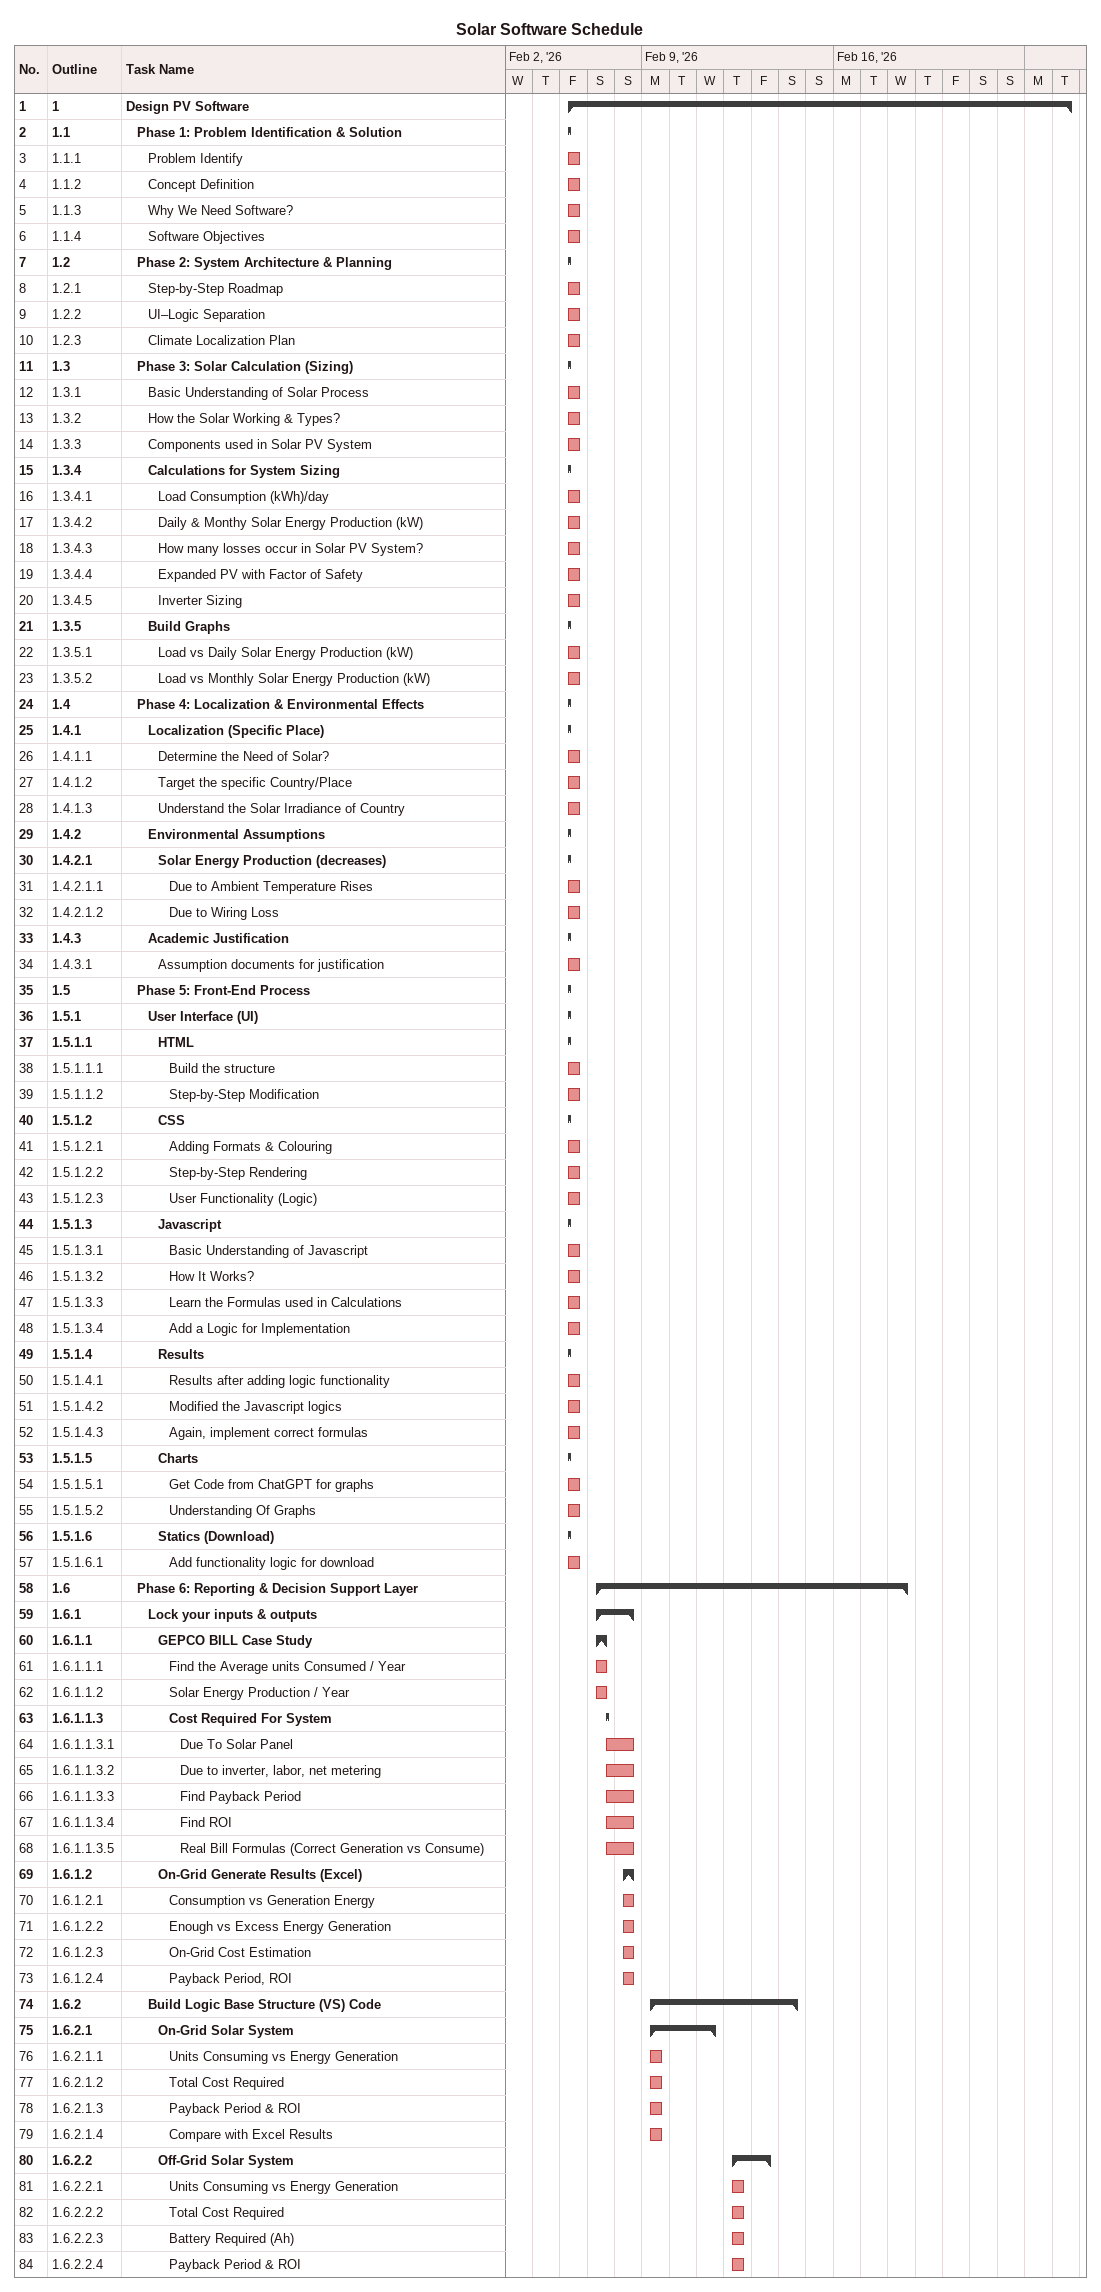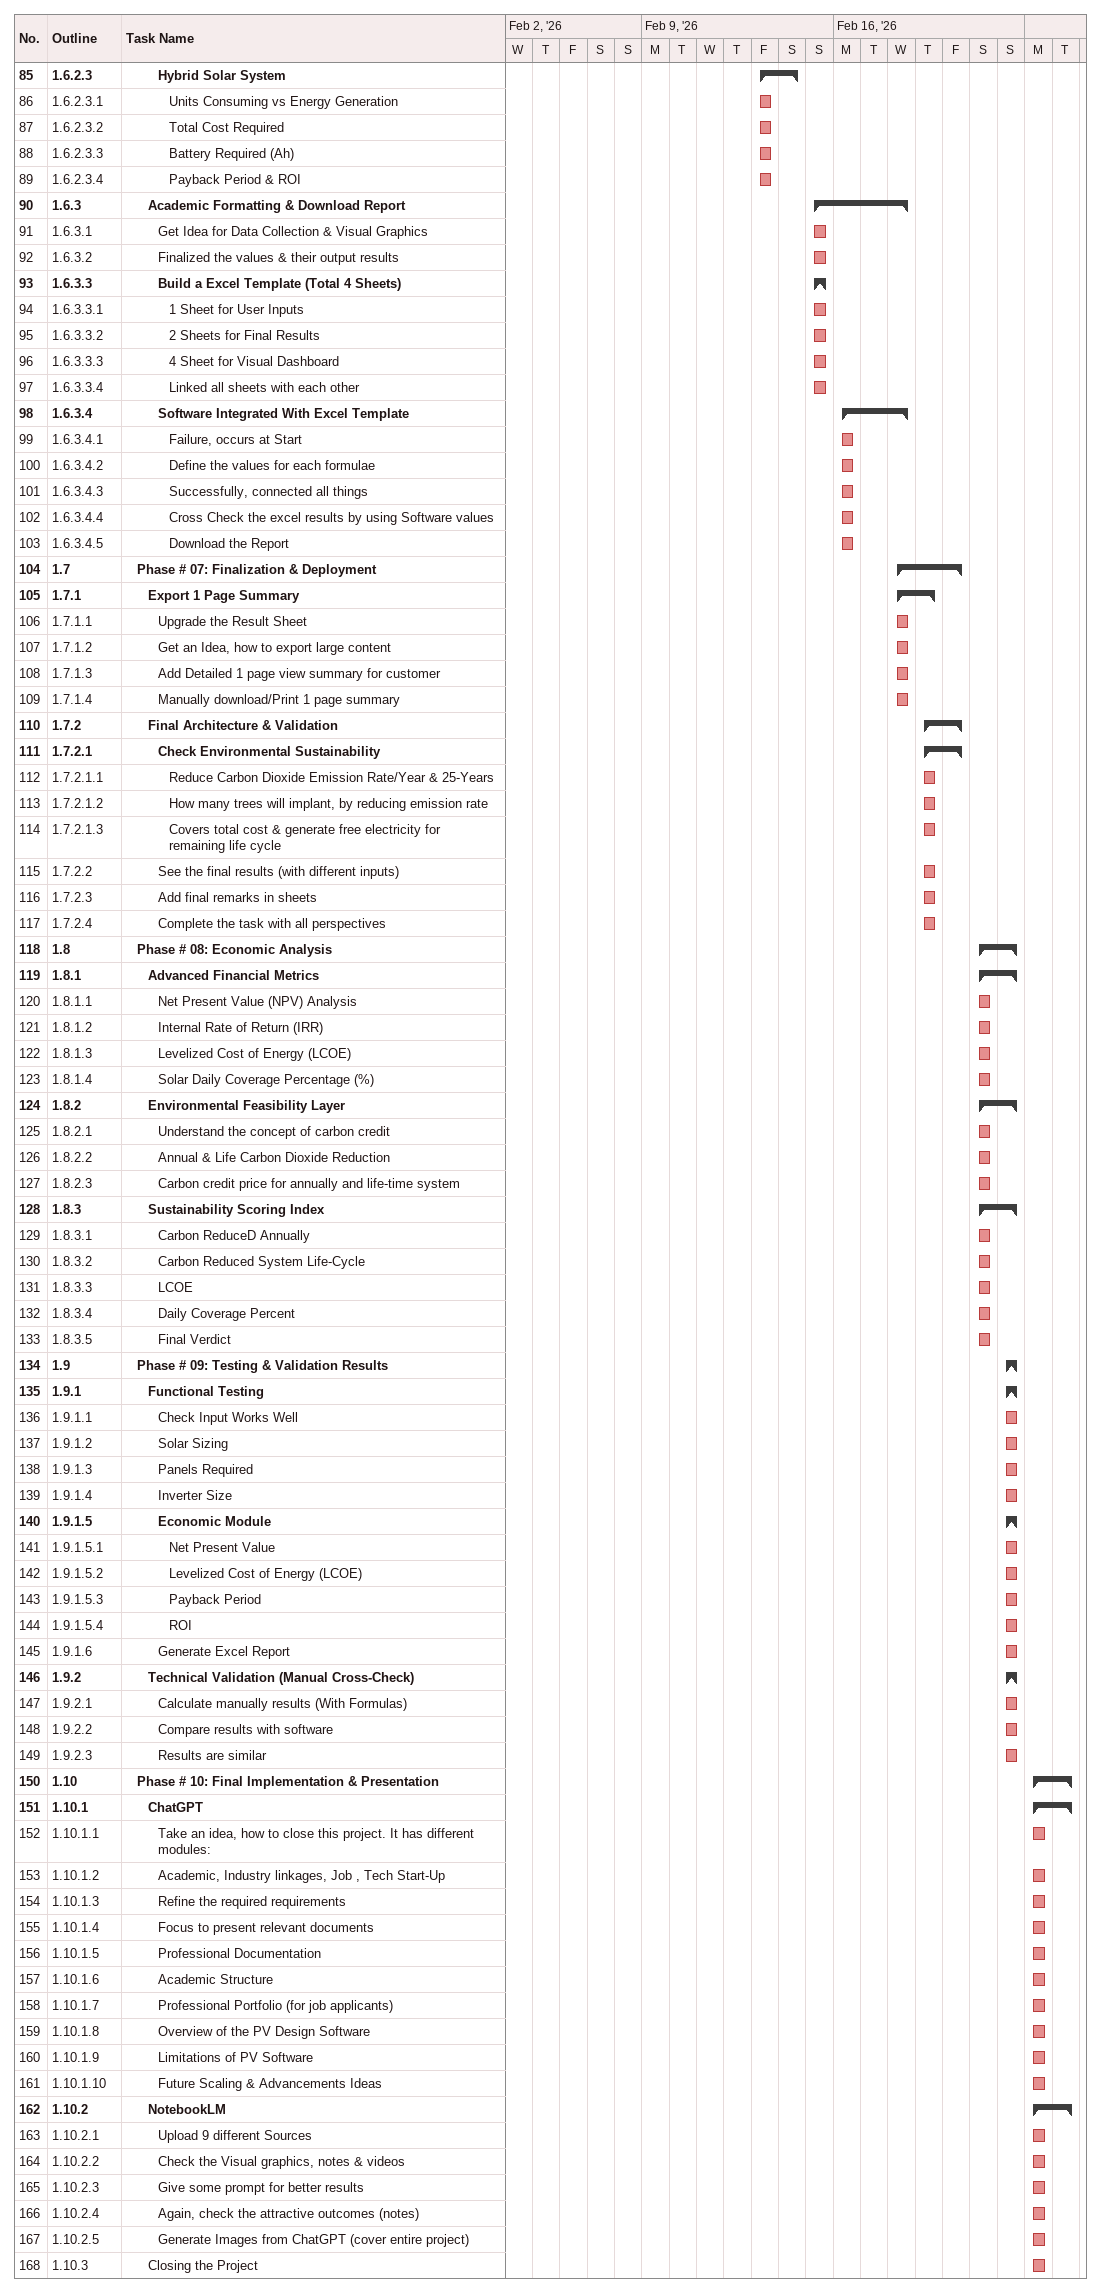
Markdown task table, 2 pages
Solar Software Schedule

| ID | WBS | Task | Start | Finish |
|---|---|---|---|---|
| 1 | 1 | **Design PV Software** | 2026-02-06 | 2026-02-24 |
| 2 | 1.1 | **Phase 1: Problem Identification & Solution** | 2026-02-06 | 2026-02-06 |
| 3 | 1.1.1 | Problem Identify | 2026-02-06 | 2026-02-06 |
| 4 | 1.1.2 | Concept Definition | 2026-02-06 | 2026-02-06 |
| 5 | 1.1.3 | Why We Need Software? | 2026-02-06 | 2026-02-06 |
| 6 | 1.1.4 | Software Objectives | 2026-02-06 | 2026-02-06 |
| 7 | 1.2 | **Phase 2: System Architecture & Planning** | 2026-02-06 | 2026-02-06 |
| 8 | 1.2.1 | Step-by-Step Roadmap | 2026-02-06 | 2026-02-06 |
| 9 | 1.2.2 | UI–Logic Separation | 2026-02-06 | 2026-02-06 |
| 10 | 1.2.3 | Climate Localization Plan | 2026-02-06 | 2026-02-06 |
| 11 | 1.3 | **Phase 3: Solar Calculation (Sizing)** | 2026-02-06 | 2026-02-06 |
| 12 | 1.3.1 | Basic Understanding of Solar Process | 2026-02-06 | 2026-02-06 |
| 13 | 1.3.2 | How the Solar Working & Types? | 2026-02-06 | 2026-02-06 |
| 14 | 1.3.3 | Components used in Solar PV System | 2026-02-06 | 2026-02-06 |
| 15 | 1.3.4 | **Calculations for System Sizing** | 2026-02-06 | 2026-02-06 |
| 16 | 1.3.4.1 | Load Consumption (kWh)/day | 2026-02-06 | 2026-02-06 |
| 17 | 1.3.4.2 | Daily & Monthy Solar Energy Production (kW) | 2026-02-06 | 2026-02-06 |
| 18 | 1.3.4.3 | How many losses occur in Solar PV System? | 2026-02-06 | 2026-02-06 |
| 19 | 1.3.4.4 | Expanded PV with Factor of Safety | 2026-02-06 | 2026-02-06 |
| 20 | 1.3.4.5 | Inverter Sizing | 2026-02-06 | 2026-02-06 |
| 21 | 1.3.5 | **Build Graphs** | 2026-02-06 | 2026-02-06 |
| 22 | 1.3.5.1 | Load vs Daily Solar Energy Production (kW) | 2026-02-06 | 2026-02-06 |
| 23 | 1.3.5.2 | Load vs Monthly Solar Energy Production (kW) | 2026-02-06 | 2026-02-06 |
| 24 | 1.4 | **Phase 4: Localization & Environmental Effects** | 2026-02-06 | 2026-02-06 |
| 25 | 1.4.1 | **Localization (Specific Place)** | 2026-02-06 | 2026-02-06 |
| 26 | 1.4.1.1 | Determine the Need of Solar? | 2026-02-06 | 2026-02-06 |
| 27 | 1.4.1.2 | Target the specific Country/Place | 2026-02-06 | 2026-02-06 |
| 28 | 1.4.1.3 | Understand the Solar Irradiance of Country | 2026-02-06 | 2026-02-06 |
| 29 | 1.4.2 | **Environmental Assumptions** | 2026-02-06 | 2026-02-06 |
| 30 | 1.4.2.1 | **Solar Energy Production (decreases)** | 2026-02-06 | 2026-02-06 |
| 31 | 1.4.2.1.1 | Due to Ambient Temperature Rises | 2026-02-06 | 2026-02-06 |
| 32 | 1.4.2.1.2 | Due to Wiring Loss | 2026-02-06 | 2026-02-06 |
| 33 | 1.4.3 | **Academic Justification** | 2026-02-06 | 2026-02-06 |
| 34 | 1.4.3.1 | Assumption documents for justification | 2026-02-06 | 2026-02-06 |
| 35 | 1.5 | **Phase 5: Front-End Process** | 2026-02-06 | 2026-02-06 |
| 36 | 1.5.1 | **User Interface (UI)** | 2026-02-06 | 2026-02-06 |
| 37 | 1.5.1.1 | **HTML** | 2026-02-06 | 2026-02-06 |
| 38 | 1.5.1.1.1 | Build the structure | 2026-02-06 | 2026-02-06 |
| 39 | 1.5.1.1.2 | Step-by-Step Modification | 2026-02-06 | 2026-02-06 |
| 40 | 1.5.1.2 | **CSS** | 2026-02-06 | 2026-02-06 |
| 41 | 1.5.1.2.1 | Adding Formats & Colouring | 2026-02-06 | 2026-02-06 |
| 42 | 1.5.1.2.2 | Step-by-Step Rendering | 2026-02-06 | 2026-02-06 |
| 43 | 1.5.1.2.3 | User Functionality (Logic) | 2026-02-06 | 2026-02-06 |
| 44 | 1.5.1.3 | **Javascript** | 2026-02-06 | 2026-02-06 |
| 45 | 1.5.1.3.1 | Basic Understanding of Javascript | 2026-02-06 | 2026-02-06 |
| 46 | 1.5.1.3.2 | How It Works? | 2026-02-06 | 2026-02-06 |
| 47 | 1.5.1.3.3 | Learn the Formulas used in Calculations | 2026-02-06 | 2026-02-06 |
| 48 | 1.5.1.3.4 | Add a Logic for Implementation | 2026-02-06 | 2026-02-06 |
| 49 | 1.5.1.4 | **Results** | 2026-02-06 | 2026-02-06 |
| 50 | 1.5.1.4.1 | Results after adding logic functionality | 2026-02-06 | 2026-02-06 |
| 51 | 1.5.1.4.2 | Modified the Javascript logics | 2026-02-06 | 2026-02-06 |
| 52 | 1.5.1.4.3 | Again, implement correct formulas | 2026-02-06 | 2026-02-06 |
| 53 | 1.5.1.5 | **Charts** | 2026-02-06 | 2026-02-06 |
| 54 | 1.5.1.5.1 | Get Code from ChatGPT for graphs | 2026-02-06 | 2026-02-06 |
| 55 | 1.5.1.5.2 | Understanding Of Graphs | 2026-02-06 | 2026-02-06 |
| 56 | 1.5.1.6 | **Statics (Download)** | 2026-02-06 | 2026-02-06 |
| 57 | 1.5.1.6.1 | Add functionality logic for download | 2026-02-06 | 2026-02-06 |
| 58 | 1.6 | **Phase 6: Reporting & Decision Support Layer** | 2026-02-07 | 2026-02-18 |
| 59 | 1.6.1 | **Lock your inputs & outputs** | 2026-02-07 | 2026-02-08 |
| 60 | 1.6.1.1 | **GEPCO BILL Case Study** | 2026-02-07 | 2026-02-07 |
| 61 | 1.6.1.1.1 | Find the Average units Consumed / Year | 2026-02-07 | 2026-02-07 |
| 62 | 1.6.1.1.2 | Solar Energy Production / Year | 2026-02-07 | 2026-02-07 |
| 63 | 1.6.1.1.3 | **Cost Required For System** | 2026-02-07 | 2026-02-07 |
| 64 | 1.6.1.1.3.1 | Due To Solar Panel | 2026-02-07 | 2026-02-08 |
| 65 | 1.6.1.1.3.2 | Due to inverter, labor, net metering | 2026-02-07 | 2026-02-08 |
| 66 | 1.6.1.1.3.3 | Find Payback Period | 2026-02-07 | 2026-02-08 |
| 67 | 1.6.1.1.3.4 | Find ROI | 2026-02-07 | 2026-02-08 |
| 68 | 1.6.1.1.3.5 | Real Bill Formulas (Correct Generation vs Consume) | 2026-02-07 | 2026-02-08 |
| 69 | 1.6.1.2 | **On-Grid Generate Results (Excel)** | 2026-02-08 | 2026-02-08 |
| 70 | 1.6.1.2.1 | Consumption vs Generation Energy | 2026-02-08 | 2026-02-08 |
| 71 | 1.6.1.2.2 | Enough vs Excess Energy Generation | 2026-02-08 | 2026-02-08 |
| 72 | 1.6.1.2.3 | On-Grid Cost Estimation | 2026-02-08 | 2026-02-08 |
| 73 | 1.6.1.2.4 | Payback Period, ROI | 2026-02-08 | 2026-02-08 |
| 74 | 1.6.2 | **Build Logic Base Structure (VS) Code** | 2026-02-09 | 2026-02-14 |
| 75 | 1.6.2.1 | **On-Grid Solar System** | 2026-02-09 | 2026-02-11 |
| 76 | 1.6.2.1.1 | Units Consuming vs Energy Generation | 2026-02-09 | 2026-02-09 |
| 77 | 1.6.2.1.2 | Total Cost Required | 2026-02-09 | 2026-02-09 |
| 78 | 1.6.2.1.3 | Payback Period & ROI | 2026-02-09 | 2026-02-09 |
| 79 | 1.6.2.1.4 | Compare with Excel Results | 2026-02-09 | 2026-02-09 |
| 80 | 1.6.2.2 | **Off-Grid Solar System** | 2026-02-12 | 2026-02-13 |
| 81 | 1.6.2.2.1 | Units Consuming vs Energy Generation | 2026-02-12 | 2026-02-12 |
| 82 | 1.6.2.2.2 | Total Cost Required | 2026-02-12 | 2026-02-12 |
| 83 | 1.6.2.2.3 | Battery Required (Ah) | 2026-02-12 | 2026-02-12 |
| 84 | 1.6.2.2.4 | Payback Period & ROI | 2026-02-12 | 2026-02-12 |
| 85 | 1.6.2.3 | **Hybrid Solar System** | 2026-02-13 | 2026-02-14 |
| 86 | 1.6.2.3.1 | Units Consuming vs Energy Generation | 2026-02-13 | 2026-02-13 |
| 87 | 1.6.2.3.2 | Total Cost Required | 2026-02-13 | 2026-02-13 |
| 88 | 1.6.2.3.3 | Battery Required (Ah) | 2026-02-13 | 2026-02-13 |
| 89 | 1.6.2.3.4 | Payback Period & ROI | 2026-02-13 | 2026-02-13 |
| 90 | 1.6.3 | **Academic Formatting & Download Report** | 2026-02-15 | 2026-02-18 |
| 91 | 1.6.3.1 | Get Idea for Data Collection & Visual Graphics | 2026-02-15 | 2026-02-15 |
| 92 | 1.6.3.2 | Finalized the values & their output results | 2026-02-15 | 2026-02-15 |
| 93 | 1.6.3.3 | **Build a Excel Template (Total 4 Sheets)** | 2026-02-15 | 2026-02-15 |
| 94 | 1.6.3.3.1 | 1 Sheet for User Inputs | 2026-02-15 | 2026-02-15 |
| 95 | 1.6.3.3.2 | 2 Sheets for Final Results | 2026-02-15 | 2026-02-15 |
| 96 | 1.6.3.3.3 | 4 Sheet for Visual Dashboard | 2026-02-15 | 2026-02-15 |
| 97 | 1.6.3.3.4 | Linked all sheets with each other | 2026-02-15 | 2026-02-15 |
| 98 | 1.6.3.4 | **Software Integrated With Excel Template** | 2026-02-16 | 2026-02-18 |
| 99 | 1.6.3.4.1 | Failure, occurs at Start | 2026-02-16 | 2026-02-16 |
| 100 | 1.6.3.4.2 | Define the values for each formulae | 2026-02-16 | 2026-02-16 |
| 101 | 1.6.3.4.3 | Successfully, connected all things | 2026-02-16 | 2026-02-16 |
| 102 | 1.6.3.4.4 | Cross Check the excel results by using Software values | 2026-02-16 | 2026-02-16 |
| 103 | 1.6.3.4.5 | Download the Report | 2026-02-16 | 2026-02-16 |
| 104 | 1.7 | **Phase # 07: Finalization & Deployment** | 2026-02-18 | 2026-02-20 |
| 105 | 1.7.1 | **Export 1 Page Summary** | 2026-02-18 | 2026-02-19 |
| 106 | 1.7.1.1 | Upgrade the Result Sheet | 2026-02-18 | 2026-02-18 |
| 107 | 1.7.1.2 | Get an Idea, how to export large content | 2026-02-18 | 2026-02-18 |
| 108 | 1.7.1.3 | Add Detailed 1 page view summary for customer | 2026-02-18 | 2026-02-18 |
| 109 | 1.7.1.4 | Manually download/Print 1 page summary | 2026-02-18 | 2026-02-18 |
| 110 | 1.7.2 | **Final Architecture & Validation** | 2026-02-19 | 2026-02-20 |
| 111 | 1.7.2.1 | **Check Environmental Sustainability** | 2026-02-19 | 2026-02-20 |
| 112 | 1.7.2.1.1 | Reduce Carbon Dioxide Emission Rate/Year & 25-Years | 2026-02-19 | 2026-02-19 |
| 113 | 1.7.2.1.2 | How many trees will implant, by reducing emission rate | 2026-02-19 | 2026-02-19 |
| 114 | 1.7.2.1.3 | Covers total cost & generate free electricity for remaining life cycle | 2026-02-19 | 2026-02-19 |
| 115 | 1.7.2.2 | See the final results (with different inputs) | 2026-02-19 | 2026-02-19 |
| 116 | 1.7.2.3 | Add final remarks in sheets | 2026-02-19 | 2026-02-19 |
| 117 | 1.7.2.4 | Complete the task with all perspectives | 2026-02-19 | 2026-02-19 |
| 118 | 1.8 | **Phase # 08: Economic Analysis** | 2026-02-21 | 2026-02-22 |
| 119 | 1.8.1 | **Advanced Financial Metrics** | 2026-02-21 | 2026-02-22 |
| 120 | 1.8.1.1 | Net Present Value (NPV) Analysis | 2026-02-21 | 2026-02-21 |
| 121 | 1.8.1.2 | Internal Rate of Return (IRR) | 2026-02-21 | 2026-02-21 |
| 122 | 1.8.1.3 | Levelized Cost of Energy (LCOE) | 2026-02-21 | 2026-02-21 |
| 123 | 1.8.1.4 | Solar Daily Coverage Percentage (%) | 2026-02-21 | 2026-02-21 |
| 124 | 1.8.2 | **Environmental Feasibility Layer** | 2026-02-21 | 2026-02-22 |
| 125 | 1.8.2.1 | Understand the concept of carbon credit | 2026-02-21 | 2026-02-21 |
| 126 | 1.8.2.2 | Annual & Life Carbon Dioxide Reduction | 2026-02-21 | 2026-02-21 |
| 127 | 1.8.2.3 | Carbon credit price for annually and life-time system | 2026-02-21 | 2026-02-21 |
| 128 | 1.8.3 | **Sustainability Scoring Index** | 2026-02-21 | 2026-02-22 |
| 129 | 1.8.3.1 | Carbon ReduceD Annually | 2026-02-21 | 2026-02-21 |
| 130 | 1.8.3.2 | Carbon Reduced System Life-Cycle | 2026-02-21 | 2026-02-21 |
| 131 | 1.8.3.3 | LCOE | 2026-02-21 | 2026-02-21 |
| 132 | 1.8.3.4 | Daily Coverage Percent | 2026-02-21 | 2026-02-21 |
| 133 | 1.8.3.5 | Final Verdict | 2026-02-21 | 2026-02-21 |
| 134 | 1.9 | **Phase # 09: Testing & Validation Results** | 2026-02-22 | 2026-02-22 |
| 135 | 1.9.1 | **Functional Testing** | 2026-02-22 | 2026-02-22 |
| 136 | 1.9.1.1 | Check Input Works Well | 2026-02-22 | 2026-02-22 |
| 137 | 1.9.1.2 | Solar Sizing | 2026-02-22 | 2026-02-22 |
| 138 | 1.9.1.3 | Panels Required | 2026-02-22 | 2026-02-22 |
| 139 | 1.9.1.4 | Inverter Size | 2026-02-22 | 2026-02-22 |
| 140 | 1.9.1.5 | **Economic Module** | 2026-02-22 | 2026-02-22 |
| 141 | 1.9.1.5.1 | Net Present Value | 2026-02-22 | 2026-02-22 |
| 142 | 1.9.1.5.2 | Levelized Cost of Energy (LCOE) | 2026-02-22 | 2026-02-22 |
| 143 | 1.9.1.5.3 | Payback Period | 2026-02-22 | 2026-02-22 |
| 144 | 1.9.1.5.4 | ROI | 2026-02-22 | 2026-02-22 |
| 145 | 1.9.1.6 | Generate Excel Report | 2026-02-22 | 2026-02-22 |
| 146 | 1.9.2 | **Technical Validation (Manual Cross-Check)** | 2026-02-22 | 2026-02-22 |
| 147 | 1.9.2.1 | Calculate manually results (With Formulas) | 2026-02-22 | 2026-02-22 |
| 148 | 1.9.2.2 | Compare results with software | 2026-02-22 | 2026-02-22 |
| 149 | 1.9.2.3 | Results are similar | 2026-02-22 | 2026-02-22 |
| 150 | 1.10 | **Phase # 10: Final Implementation & Presentation** | 2026-02-23 | 2026-02-24 |
| 151 | 1.10.1 | **ChatGPT** | 2026-02-23 | 2026-02-24 |
| 152 | 1.10.1.1 | Take an idea, how to close this project. It has different modules: | 2026-02-23 | 2026-02-23 |
| 153 | 1.10.1.2 | Academic, Industry linkages, Job , Tech Start-Up | 2026-02-23 | 2026-02-23 |
| 154 | 1.10.1.3 | Refine the required requirements | 2026-02-23 | 2026-02-23 |
| 155 | 1.10.1.4 | Focus to present relevant documents | 2026-02-23 | 2026-02-23 |
| 156 | 1.10.1.5 | Professional Documentation | 2026-02-23 | 2026-02-23 |
| 157 | 1.10.1.6 | Academic Structure | 2026-02-23 | 2026-02-23 |
| 158 | 1.10.1.7 | Professional Portfolio (for job applicants) | 2026-02-23 | 2026-02-23 |
| 159 | 1.10.1.8 | Overview of the PV Design Software | 2026-02-23 | 2026-02-23 |
| 160 | 1.10.1.9 | Limitations of PV Software | 2026-02-23 | 2026-02-23 |
| 161 | 1.10.1.10 | Future Scaling & Advancements Ideas | 2026-02-23 | 2026-02-23 |
| 162 | 1.10.2 | **NotebookLM** | 2026-02-23 | 2026-02-24 |
| 163 | 1.10.2.1 | Upload 9 different Sources | 2026-02-23 | 2026-02-23 |
| 164 | 1.10.2.2 | Check the Visual graphics, notes & videos | 2026-02-23 | 2026-02-23 |
| 165 | 1.10.2.3 | Give some prompt for better results | 2026-02-23 | 2026-02-23 |
| 166 | 1.10.2.4 | Again, check the attractive outcomes (notes) | 2026-02-23 | 2026-02-23 |
| 167 | 1.10.2.5 | Generate Images from ChatGPT (cover entire project) | 2026-02-23 | 2026-02-23 |
| 168 | 1.10.3 | Closing the Project | 2026-02-23 | 2026-02-23 |
